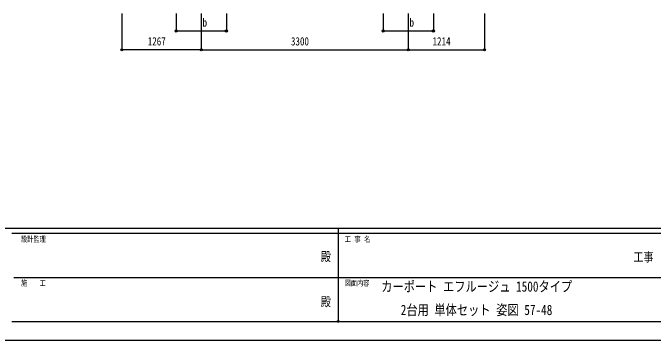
# Model space of a CAD drawing. Units: millimetres, scale not verified. Extents: x -16820 to 16820, y -11880 to 11880.
# Drawn here: x -5205 to 5004, y -11880 to -6660 of the extents above; entities that cross this region are included whole.
import ezdxf
from ezdxf.enums import TextEntityAlignment as Align

# ---------------------------------------------------------------- set-up
doc = ezdxf.new("R2010")
doc.units = ezdxf.units.MM
doc.header["$LTSCALE"] = 60
doc.header["$PDMODE"] = 32
doc.header["$PDSIZE"] = 30
for name, color, linetype in [('0-2_USER1', 3, 'Continuous'), ('0-6_YKK_D', 6, 'Continuous'), ('0-7_YKK_ZWAK', 7, 'Continuous')]:
    doc.layers.add(name, color=color, linetype=linetype)
doc.styles.add('ＭＳ ゴシック', font='')
doc.styles.get('ＭＳ ゴシック').set_extended_font_data('MS Gothic')

msp = doc.modelspace()

# ---------------------------------------------------------------- linework, layer by layer
at = {"layer": '0-6_YKK_D'}
for p, q in [((-3466.33, -6670), (-3466.33, -7251)), ((-2599.77, -6670), (-2599.77, -6951)), ((-2199.77, -6670), (-2199.77, -7251)), ((-2199.77, -6670), (-2199.77, -7251)), ((-1799.77, -6670), (-1799.77, -6951)), ((700.14, -6670), (700.14, -6951)), ((1100.14, -6670), (1100.14, -7251)), ((1100.14, -6670), (1100.14, -7251)), ((1500.14, -6670), (1500.14, -6951)), ((2314.21, -6670), (2314.21, -7251)), ((-2599.77, -6950), (-1799.77, -6950)), ((700.14, -6950), (1500.14, -6950)), ((-2199.77, -7250), (-3466.33, -7250)), ((-2199.77, -7250), (1100.14, -7250)), ((1100.14, -7250), (2314.21, -7250))]:
    msp.add_line(p, q, dxfattribs=at)
for centre in [(-2599.77, -6950), (-1799.77, -6950), (700.14, -6950), (1500.14, -6950), (-3466.33, -7250), (-2199.77, -7250), (-2199.77, -7250), (1100.14, -7250), (1100.14, -7250), (2314.21, -7250)]:
    msp.add_circle(centre, 17, dxfattribs=at)
at = {"layer": '0-7_YKK_ZWAK'}
for p, q in [((15580.08, -10100), (-15619.92, -10100)), ((-19.92, -10100), (-19.92, -11580)), ((-19.92, -10180), (-5219.92, -10180)), ((5180.08, -10180), (-19.92, -10180)), ((-5189.92, -10880), (-19.92, -10880)), ((-19.92, -10880), (5180.08, -10880)), ((-5219.92, -11580), (-19.92, -11580)), ((-19.92, -11580), (5180.08, -11580))]:
    msp.add_line(p, q, dxfattribs=at)
msp.add_lwpolyline([(-16820, -11880), (16820, -11880), (16820, 11880), (-16820, 11880)], close=True, dxfattribs=at)
msp.add_point((-19.92, -11580), dxfattribs=at)

# ---------------------------------------------------------------- texts
at = {"layer": '0-2_USER1', "style": 'ＭＳ ゴシック', "width": 0.8}
for s, p in [('カーポート エフルージュ 1500タイプ', (668.61, -11155.33)), ('2台用 単体セット 姿図 57-48', (979.23, -11528.67))]:
    msp.add_text(s, height=164.2, dxfattribs=at).set_placement(p, align=Align.BOTTOM_LEFT)
at = {"layer": '0-6_YKK_D', "style": 'ＭＳ ゴシック', "width": 0.8}
for s, p in [('b', (-2180.05, -6920)), ('b', (1119.87, -6920)), ('1267', (-3053.85, -7220)), ('3300', (-770.62, -7220)), ('1214', (1486.38, -7220))]:
    msp.add_text(s, height=132, dxfattribs=at).set_placement(p, align=Align.BOTTOM_LEFT)
at = {"layer": '0-7_YKK_ZWAK', "style": 'ＭＳ ゴシック', "width": 0.8}
for s, height, p in [('設計監理', 87.98, (-5073.25, -10340)), ('工 事 名', 87.98, (85.08, -10340)), ('殿', 146.6, (-294.67, -10663.33)), ('工事', 146.6, (4689.33, -10669.86)), ('施\u3000\u3000工', 87.98, (-5073.25, -11040)), ('図面内容', 87.98, (85.08, -11040)), ('殿', 146.6, (-294.67, -11383.33))]:
    msp.add_text(s, height=height, dxfattribs=at).set_placement(p, align=Align.BOTTOM_LEFT)

doc.saveas('drawing.dxf')
